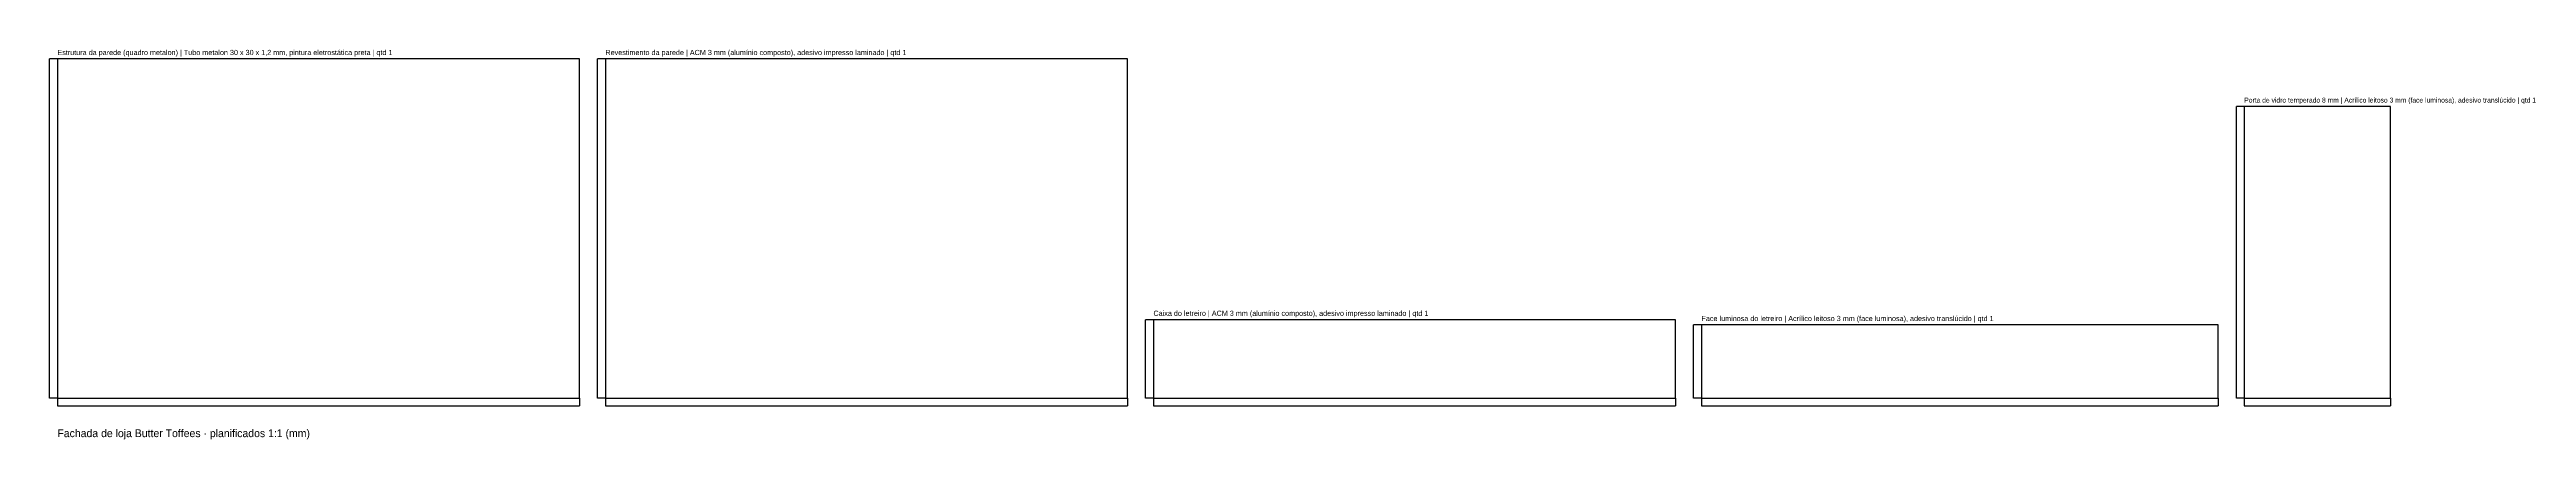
# Model space of a CAD drawing. Header units: millimetres. Extents: x -60 to 18923, y -318 to 2673.
import ezdxf

# ---------------------------------------------------------------- set-up
doc = ezdxf.new("R2010")
doc.units = ezdxf.units.MM
for name, color, linetype in [('CORTE', 1, 'CONTINUOUS'), ('COTA', 8, 'CONTINUOUS'), ('TEXTO', 7, 'CONTINUOUS')]:
    doc.layers.add(name, color=color, linetype=linetype)
doc.styles.add('OpenSansCondensed-Light', font='OpenSansCondensed-Light.ttf')
doc.dimstyles.new('EZDXF', dxfattribs={"dimtxt": 0.25, "dimasz": 0.175, "dimexe": 0.375, "dimexo": 0.125, "dimgap": 0.1, "dimtad": 1, "dimlfac": 100, "dimzin": 12, "dimdsep": 46, "dimtxsty": 'OpenSansCondensed-Light', "dimblk": 'ARCHTICK', "dimcen": 2.5, "dimazin": 3, "dimtfac": 0.5, "dimtmove": 2, "dimatfit": 3})

# ---------------------------------------------------------------- blocks, each defined once
blk = doc.blocks.new('_ARCHTICK')
at = {"color": 0, "linetype": 'BYBLOCK', "const_width": 0.15}
blk.add_lwpolyline([(-0.5, -0.5), (0.5, 0.5)], dxfattribs=at)

msp = doc.modelspace()

# ---------------------------------------------------------------- linework, layer by layer
at = {"layer": 'CORTE'}
for points in [[(0, 0), (4000, 0), (4000, 2600), (0, 2600)], [(4200, 0), (8200, 0), (8200, 2600), (4200, 2600)], [(16760, 0), (17880, 0), (17880, 2236), (16760, 2236)], [(8400, 0), (12400, 0), (12400, 600), (8400, 600)], [(12600, 0), (16560, 0), (16560, 560), (12600, 560)]]:
    msp.add_lwpolyline(points, close=True, dxfattribs=at)

# ---------------------------------------------------------------- texts
at = {"layer": 'TEXTO'}
for s, height, p in [('Estrutura da parede (quadro metalon) | Tubo metalon 30 x 30 x 1,2 mm, pintura eletrostática preta | qtd 1', 40, (0, 2630)), ('Revestimento da parede | ACM 3 mm (alumínio composto), adesivo impresso laminado | qtd 1', 40, (4200, 2630)), ('Porta de vidro temperado 8 mm | Acrílico leitoso 3 mm (face luminosa), adesivo translúcido | qtd 1', 37.3333333, (16760, 2266)), ('Caixa do letreiro | ACM 3 mm (alumínio composto), adesivo impresso laminado | qtd 1', 40, (8400, 630)), ('Face luminosa do letreiro | Acrílico leitoso 3 mm (face luminosa), adesivo translúcido | qtd 1', 40, (12600, 590)), ('Fachada de loja Butter Toffees · planificados 1:1 (mm)', 60, (0, -300))]:
    msp.add_text(s, height=height, dxfattribs=at).set_placement(p)

# ---------------------------------------------------------------- dimensions: what is measured, and where the dimension line sits
at = {"layer": 'COTA'}
for base, p1, p2 in [((-60, 0), (0, 0), (0, 2600)), ((4140, 0), (4200, 0), (4200, 2600)), ((16700, 0), (16760, 0), (16760, 2236)), ((8340, 0), (8400, 0), (8400, 600)), ((12540, 0), (12600, 0), (12600, 560))]:
    msp.add_linear_dim(base=base, p1=p1, p2=p2, angle=90, dimstyle='EZDXF', dxfattribs=at).render()
for base, p1, p2 in [((0, -60), (0, 0), (4000, 0)), ((4200, -60), (4200, 0), (8200, 0)), ((8400, -60), (8400, 0), (12400, 0)), ((12600, -60), (12600, 0), (16560, 0)), ((16760, -60), (16760, 0), (17880, 0))]:
    msp.add_linear_dim(base=base, p1=p1, p2=p2, dimstyle='EZDXF', dxfattribs=at).render()

doc.saveas('drawing.dxf')
